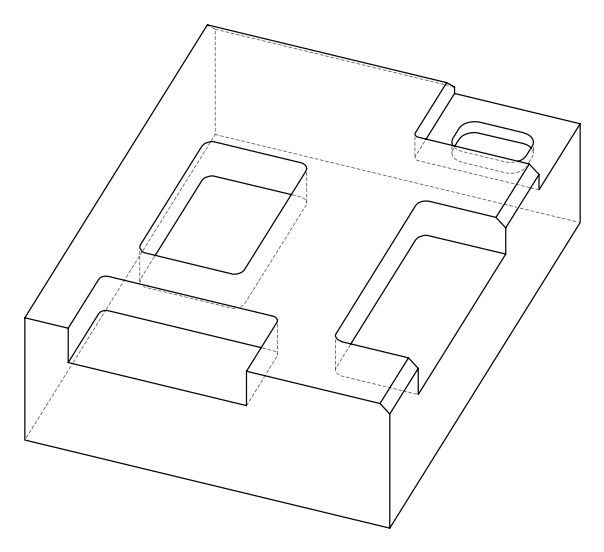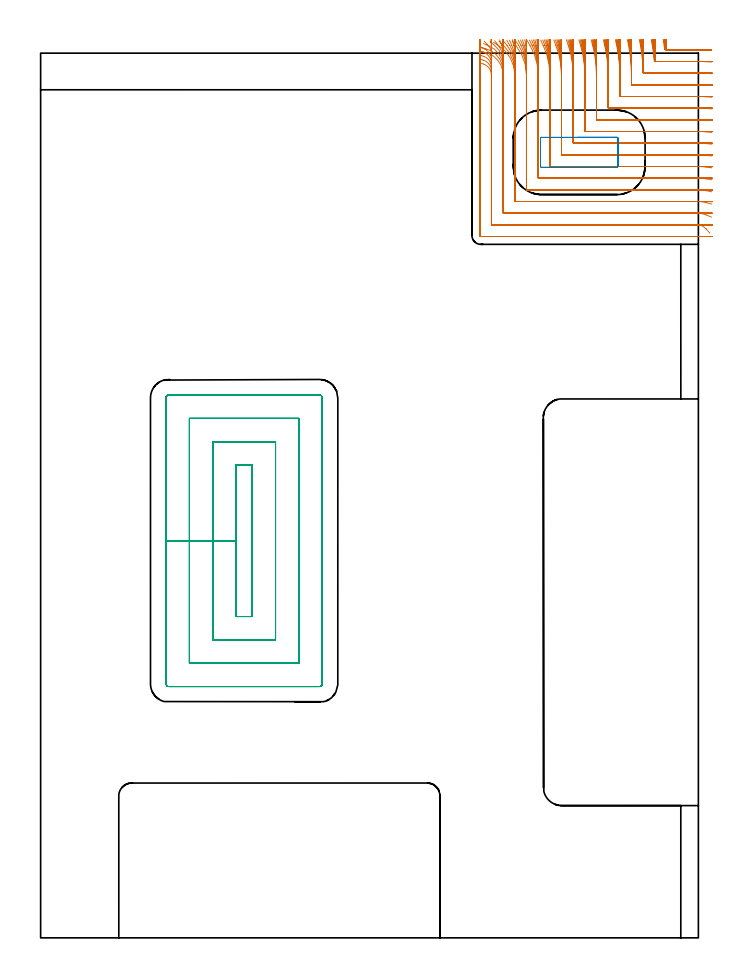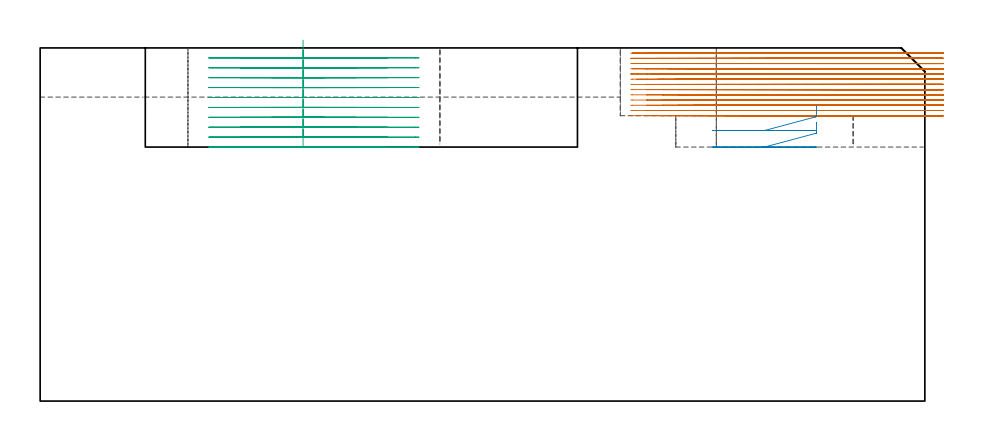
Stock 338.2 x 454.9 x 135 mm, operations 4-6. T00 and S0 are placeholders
(PLAN: 8 operations, 4 tool changes, 242.4 min)
(1 AREA_MILL | FG_CHAMFER_SURFACE | UGT0205_001 | 2.35 min | 2975 mm3)
(2 AREA_MILL_1 | FG_CHAMFER_SURFACE_1 | UGT0205_001 | 2.72 min | 3660 mm3)
(3 AREA_MILL_2 | FG_CHAMFER_SURFACE_2 | UGT0205_001 | 12.74 min | 40567 mm3)
(4 MILL_CORNER_NOTCH_RECTANGULAR | CORNER_NOTCH_RECTANGULAR | NXT0201_009 | Follow Part, ap 2, ae 75% | 60.61 min | 294671 mm3)
(5 MILL_RECTANGULAR_POCKET | POCKET_RECTANGULAR_STRAIGHT | UGT0201_006 | Follow Part, ap 7, ae 75% | 0.74 min | 33139 mm3)
(6 MILL_RECTANGULAR_POCKET_1 | POCKET_RECTANGULAR_STRAIGHT_1 | NXT0201_012 | Follow Part, ap 4, ae 75% | 27.1 min | 602732 mm3)
(7 MILL_SLOT | SLOT_PARTIAL_RECTANGULAR | NXT0201_012 | Follow Part, ap 4, ae 75% | 60.02 min | 629794 mm3)
(8 MILL_SLOT_1 | SLOT_PARTIAL_RECTANGULAR_1 | NXT0201_011 | Follow Part, ap 3, ae 75% | 76.08 min | 497582 mm3)
(TOOL UGT0205_001 | Chamfer Mill 20 x 3 x 45 deg. | D20 FL50 Z2)
(TOOL NXT0201_009 | ENDMILL 8mm [2P460-0800-NA 1630] | D8 FL26 Z6)
(TOOL UGT0201_006 | End Mill 28 mm | D28 FL25 Z2)
(TOOL NXT0201_012 | ENDMILL 16mm [2P460-1600-NA 1630] | D16 FL38 Z6)
(TOOL NXT0201_011 | ENDMILL 12mm [2P460-1200-NA 1630] | D12 FL38 Z6)
(OP 4 MILL_CORNER_NOTCH_RECTANGULAR)
G17 G21 G94 G90
T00 M6
G54
G17 G0 G90 X320.1 Y461.862 S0 M3
G43 Z145. H1
Z133.008
G94 G1 X320.577 Y458.9 F250.
G2 X320.873 Y456.938 R96. F500.
G3 X321.262 Y456.6 R0.4
G1 X337.665
G2 X341.862 Y456.508 R96.
G1 X344.86 Y456.377 F250.
G0 Z145.
X313.985 Y461.856
Z133.008
G1 X314.494 Y458.9
G2 X315.501 Y450.961 R90. F500.
G3 X315.893 Y450.6 R0.4
G1 X337.665
G2 X342.2 Y450.486 R90.
G1 X345.196 Y450.334 F250.
G0 Z145.
X307.854 Y461.85
Z133.008
G1 X308.4 Y458.9
G2 X309.789 Y444.988 R84. F500.
G3 X310.183 Y444.6 R0.4
G1 X337.665
G2 X342.2 Y444.477 R84.
G1 X345.196 Y444.316 F250.
G0 Z145.
X301.702 Y461.842
Z133.008
G1 X302.29 Y458.9
G2 X303.8 Y443.626 R78. F500.
G1 Y438.994
G3 X304.194 Y438.6 R0.4
G1 X337.665
G2 X342.2 Y438.468 R78.
G1 X345.195 Y438.294 F250.
G0 Z145.
X295.525 Y461.832
Z133.008
G1 X296.161 Y458.9
G2 X297.8 Y443.626 R72. F500.
G1 Y432.995
G3 X298.195 Y432.6 R0.4
G1 X337.665
G2 X342.2 Y432.457 R72.
G1 X345.194 Y432.268 F250.
G0 Z145.
X289.314 Y461.819
Z133.008
G1 X290.008 Y458.9
G2 X291.8 Y443.626 R66. F500.
G1 Y426.995
G3 X292.195 Y426.6 R0.4
G1 X337.665
G2 X342.2 Y426.444 R66.
G1 X345.193 Y426.238 F250.
G0 Z145.
X283.06 Y461.801
Z133.008
G1 X283.823 Y458.9
G2 X285.8 Y443.626 R60. F500.
G1 Y420.995
G3 X286.195 Y420.6 R0.4
G1 X337.665
G2 X342.2 Y420.428 R60.
G1 X345.191 Y420.202 F250.
G0 Z145.
X276.746 Y461.777
Z133.008
G1 X277.595 Y458.9
G2 X279.8 Y443.626 R54. F500.
G1 Y414.995
G3 X280.195 Y414.6 R0.4
G1 X337.665
G2 X342.2 Y414.409 R54.
G1 X345.189 Y414.157 F250.
G0 Z145.
X270.35 Y461.744
Z133.008
G1 X271.305 Y458.9
G2 X273.8 Y443.626 R48. F500.
G1 Y408.996
G3 X274.196 Y408.6 R0.4
G1 X337.665
G2 X342.2 Y408.385 R48.
G1 X345.187 Y408.102 F250.
G0 Z145.
X263.833 Y461.695
Z133.008
G1 X264.924 Y458.9
G2 X267.8 Y443.626 R42. F500.
G1 Y402.996
G3 X268.196 Y402.6 R0.4
G1 X337.665
G2 X342.2 Y402.354 R42.
G1 X345.182 Y402.03 F250.
G0 Z145.
X257.126 Y461.617
Z133.008
G1 X258.399 Y458.9
G2 X261.8 Y443.626 R36. F500.
G1 Y396.996
G3 X262.196 Y396.6 R0.4
G1 X337.665
G2 X342.2 Y396.313 R36.
G1 X345.176 Y395.935 F250.
G0 Z145.
X250.093 Y461.482
Z133.008
G1 X251.621 Y458.9
G2 X255.8 Y443.626 R30. F500.
G1 Y390.996
G3 X256.196 Y390.6 R0.4
G1 X337.665
G2 X342.2 Y390.255 R30.
G1 X345.166 Y389.802 F250.
G0 Z145.
X242.403 Y461.214
Z133.008
G1 X244.312 Y458.9
G2 X249.8 Y443.626 R24. F500.
G1 Y384.996
G3 X250.196 Y384.6 R0.4
G1 X337.665
G2 X342.2 Y384.168 R24.
G1 X345.146 Y383.601 F250.
G0 Z145.
X232.778 Y460.487
Z133.008
G1 X235.324 Y458.9
G2 X243.8 Y443.626 R18. F500.
G1 Y378.997
G3 X244.197 Y378.6 R0.4
G1 X337.665
G2 X342.2 Y378.019 R18.
G1 X345.103 Y377.263 F250.
G0 Z145.
X226.36 Y455.707
Z133.008
G1 X227.838 Y455.452
G2 X237.8 Y443.626 R12. F500.
G1 Y372.997
G3 X238.197 Y372.6 R0.4
G1 X337.665
G2 X342.2 Y371.71 R12.
G1 X344.977 Y370.576 F250.
G0 Z145.
X226.386 Y449.783
Z133.008
G1 X227.8 Y449.283
G2 X231.8 Y443.626 R6. F500.
G1 Y366.997
G3 X232.197 Y366.6 R0.4
G1 X337.665
G2 X342.176 Y364.556 R6.
G1 X344.154 Y362.301 F250.
G0 Z145.
X225.8 Y446.626
Z133.008
G1 Y443.626
Y361.1 F500.
G3 X226.3 Y360.6 R0.5
G1 X337.665
X340.665 F250.
G0 Z145.
X320.461 Y461.871
Z131.015
G1 X320.876 Y458.9
G2 X321.129 Y456.947 R96. F500.
G3 X321.519 Y456.6 R0.4
G1 X341.419
X341.821 Y456.599
X344.821 Y456.587 F250.
G0 Z145.
X314.371 Y461.867
Z131.015
G1 X314.814 Y458.9
G2 X315.64 Y450.97 R90. F500.
G3 X316.033 Y450.6 R0.4
G1 X341.419
G2 X342.2 Y450.597 R90.
G1 X345.2 Y450.571 F250.
G0 Z145.
X308.268 Y461.862
Z131.015
G1 X308.742 Y458.9
G2 X309.8 Y445.613 R84. F500.
G1 Y444.994
G3 X310.194 Y444.6 R0.4
G1 X341.419
G2 X342.2 Y444.596 R84.
G1 X345.2 Y444.568 F250.
G0 Z145.
X302.149 Y461.856
Z131.015
G1 X302.66 Y458.9
G2 X303.8 Y445.613 R78. F500.
G1 Y438.994
G3 X304.194 Y438.6 R0.4
G1 X341.419
G2 X342.2 Y438.596 R78.
G1 X345.2 Y438.566 F250.
G0 Z145.
X296.01 Y461.848
Z131.015
G1 X296.563 Y458.9
G2 X297.8 Y445.613 R72. F500.
G1 Y432.995
G3 X298.195 Y432.6 R0.4
G1 X341.419
G2 X342.2 Y432.596 R72.
G1 X345.2 Y432.563 F250.
G0 Z145.
X289.845 Y461.839
Z131.015
G1 X290.449 Y458.9
G2 X291.8 Y445.613 R66. F500.
G1 Y426.995
G3 X292.195 Y426.6 R0.4
G1 X341.419
G2 X342.2 Y426.595 R66.
G1 X345.2 Y426.56 F250.
G0 Z145.
X283.646 Y461.826
Z131.015
G1 X284.31 Y458.9
G2 X285.8 Y445.613 R60. F500.
G1 Y420.995
G3 X286.195 Y420.6 R0.4
G1 X341.419
G2 X342.2 Y420.595 R60.
G1 X345.2 Y420.556 F250.
G0 Z145.
X277.402 Y461.808
Z131.015
G1 X278.14 Y458.9
G2 X279.8 Y445.613 R54. F500.
G1 Y414.995
G3 X280.195 Y414.6 R0.4
G1 X341.419
G2 X342.2 Y414.594 R54.
G1 X345.2 Y414.551 F250.
G0 Z145.
X271.094 Y461.783
Z131.015
G1 X271.924 Y458.9
G2 X273.8 Y445.613 R48. F500.
G1 Y408.996
G3 X274.196 Y408.6 R0.4
G1 X341.419
G2 X342.2 Y408.594 R48.
G1 X345.2 Y408.545 F250.
G0 Z145.
X264.694 Y461.746
Z131.015
G1 X265.643 Y458.9
G2 X267.8 Y445.613 R42. F500.
G1 Y402.996
G3 X268.196 Y402.6 R0.4
G1 X341.419
G2 X342.2 Y402.593 R42.
G1 X345.199 Y402.537 F250.
G0 Z145.
X258.151 Y461.688
Z131.015
G1 X259.258 Y458.9
G2 X261.8 Y445.613 R36. F500.
G1 Y396.996
G3 X262.196 Y396.6 R0.4
G1 X341.419
G2 X342.2 Y396.592 R36.
G1 X345.199 Y396.526 F250.
G0 Z145.
X251.368 Y461.59
Z131.015
G1 X252.697 Y458.9
G2 X255.8 Y445.613 R30. F500.
G1 Y390.996
G3 X256.196 Y390.6 R0.4
G1 X341.419
G2 X342.2 Y390.59 R30.
G1 X345.199 Y390.512 F250.
G0 Z145.
X244.126 Y461.398
Z131.015
G1 X245.786 Y458.9
G2 X249.8 Y445.613 R24. F500.
G1 Y384.996
G3 X250.196 Y384.6 R0.4
G1 X341.419
G2 X342.2 Y384.587 R24.
G1 X345.198 Y384.49 F250.
G0 Z145.
X235.729 Y460.924
Z131.015
G1 X237.943 Y458.9
G2 X243.8 Y445.613 R18. F500.
G1 Y378.996
G3 X244.197 Y378.6 R0.4
G1 X341.419
G2 X342.2 Y378.583 R18.
G1 X345.197 Y378.453 F250.
G0 Z145.
X225.671 Y457.982
Z131.015
G1 X228.589 Y457.285
G2 X237.8 Y445.613 R12. F500.
G1 Y372.997
G3 X238.197 Y372.6 R0.4
G1 X341.419
G2 X342.2 Y372.575 R12.
G1 X345.194 Y372.379 F250.
G0 Z145.
X226.386 Y451.77
Z131.015
G1 X227.8 Y451.27
G2 X231.8 Y445.613 R6. F500.
G1 Y366.997
G3 X232.197 Y366.6 R0.4
G1 X341.419
G2 X342.2 Y366.549 R6.
G1 X345.175 Y366.159 F250.
G0 Z145.
X225.8 Y448.613
Z131.015
G1 Y445.613
Y361.1 F500.
G3 X226.3 Y360.6 R0.5
G1 X341.419
X344.419 F250.
G0 Z145.
X320.78 Y461.879
Z129.023
G1 X321.133 Y458.9
G2 X321.344 Y456.955 R96. F500.
G3 X321.735 Y456.6 R0.4
G1 X341.821
X344.821 F250.
G0 Z145.
X314.712 Y461.876
Z129.023
G1 X315.088 Y458.9
G2 X315.737 Y450.979 R90. F500.
G3 X316.13 Y450.6 R0.4
G1 X321.735
X342.2
X345.2 F250.
G0 Z145.
X308.634 Y461.873
Z129.023
G1 X309.037 Y458.9
G2 X309.8 Y447.606 R84. F500.
G1 Y444.994
G3 X310.194 Y444.6 R0.4
G1 X316.13
X342.2
X345.2 F250.
G0 Z145.
X302.544 Y461.868
Z129.023
G1 X302.978 Y458.9
G2 X303.8 Y447.606 R78. F500.
G1 Y438.994
G3 X304.194 Y438.6 R0.4
G1 X310.194
X342.2
X345.2 F250.
G0 Z145.
X296.438 Y461.863
Z129.023
G1 X296.909 Y458.9
G2 X297.8 Y447.606 R72. F500.
G1 Y432.995
G3 X298.195 Y432.6 R0.4
G1 X304.194
X342.2
X345.2 F250.
G0 Z145.
X290.313 Y461.856
Z129.023
G1 X290.826 Y458.9
G2 X291.8 Y447.606 R66. F500.
G1 Y426.995
G3 X292.195 Y426.6 R0.4
G1 X298.195
X342.2
X345.2 F250.
G0 Z145.
X284.163 Y461.846
Z129.023
G1 X284.727 Y458.9
G2 X285.8 Y447.606 R60. F500.
G1 Y420.995
G3 X286.195 Y420.6 R0.4
G1 X292.195
X342.2
X345.2 Y420.599 F250.
G0 Z145.
X277.978 Y461.834
Z129.023
G1 X278.606 Y458.9
G2 X279.8 Y447.606 R54. F500.
G1 Y414.995
G3 X280.195 Y414.6 R0.4
G1 X286.195
X342.2
X345.2 Y414.599 F250.
G0 Z145.
X271.746 Y461.816
Z129.023
G1 X272.452 Y458.9
G2 X273.8 Y447.606 R48. F500.
G1 Y408.996
G3 X274.196 Y408.6 R0.4
G1 X280.195
X342.2
X345.2 Y408.599 F250.
G0 Z145.
X265.446 Y461.789
Z129.023
G1 X266.253 Y458.9
G2 X267.8 Y447.606 R42. F500.
G1 Y402.996
G3 X268.196 Y402.6 R0.4
G1 X274.196
X342.2
X345.2 Y402.599 F250.
G0 Z145.
X259.041 Y461.749
Z129.023
G1 X259.982 Y458.9
G2 X261.8 Y447.606 R36. F500.
G1 Y396.996
G3 X262.196 Y396.6 R0.4
G1 X268.196
X342.2
X345.2 Y396.599 F250.
G0 Z145.
X252.463 Y461.679
Z129.023
G1 X253.593 Y458.9
G2 X255.8 Y447.606 R30. F500.
G1 Y390.996
G3 X256.196 Y390.6 R0.4
G1 X262.196
X342.2
X345.2 Y390.599 F250.
G0 Z145.
X245.565 Y461.547
Z129.023
G1 X246.976 Y458.9
G2 X249.8 Y447.606 R24. F500.
G1 Y384.996
G3 X250.196 Y384.6 R0.4
G1 X256.196
X342.2
X345.2 Y384.599 F250.
G0 Z145.
X237.933 Y461.236
Z129.023
G1 X239.816 Y458.9
G2 X243.8 Y447.606 R18. F500.
G1 Y378.997
G3 X244.197 Y378.6 R0.4
G1 X250.196
X342.2
X345.2 Y378.598 F250.
G0 Z145.
X227.689 Y459.83
Z129.023
G1 X230.454 Y458.666
G2 X237.8 Y447.606 R12. F500.
G1 Y372.997
G3 X238.197 Y372.6 R0.4
G1 X244.197
X342.2
X345.2 Y372.597 F250.
G0 Z145.
X226.386 Y453.762
Z129.023
G1 X227.8 Y453.262
G2 X231.8 Y447.606 R6. F500.
G1 Y366.997
G3 X232.197 Y366.6 R0.4
G1 X238.197
X342.2
X345.2 Y366.595 F250.
G0 Z145.
X225.8 Y450.606
Z129.023
G1 Y447.606
Y361.1 F500.
G3 X226.3 Y360.6 R0.5
G1 X342.19
X345.19 F250.
G0 Z145.
X321.058 Y461.886
Z127.031
G1 X321.348 Y458.9
G2 X321.517 Y456.963 R96. F500.
G3 X321.909 Y456.6 R0.4
G1 X341.821
X344.821 F250.
G0 Z145.
X315.008 Y461.884
Z127.031
G1 X315.318 Y458.9
G2 X315.789 Y450.988 R90. F500.
G3 X316.183 Y450.6 R0.4
G1 X342.2
X345.2 F250.
G0 Z145.
X308.951 Y461.882
Z127.031
G1 X309.283 Y458.9
G2 X309.8 Y449.597 R84. F500.
G1 Y444.994
G3 X310.194 Y444.6 R0.4
G1 X342.2
X345.2 F250.
G0 Z145.
X302.885 Y461.879
Z127.031
G1 X303.243 Y458.9
G2 X303.8 Y449.597 R78. F500.
G1 Y438.994
G3 X304.194 Y438.6 R0.4
G1 X342.2
X345.2 F250.
G0 Z145.
X296.809 Y461.875
Z127.031
G1 X297.197 Y458.9
G2 X297.8 Y449.597 R72. F500.
G1 Y432.995
G3 X298.195 Y432.6 R0.4
G1 X342.2
X345.2 F250.
G0 Z145.
X290.718 Y461.87
Z127.031
G1 X291.141 Y458.9
G2 X291.8 Y449.597 R66. F500.
G1 Y426.995
G3 X292.195 Y426.6 R0.4
G1 X342.2
X345.2 F250.
G0 Z145.
X284.609 Y461.864
Z127.031
G1 X285.074 Y458.9
G2 X285.8 Y449.597 R60. F500.
G1 Y420.995
G3 X286.195 Y420.6 R0.4
G1 X342.2
X345.2 F250.
G0 Z145.
X278.476 Y461.855
Z127.031
G1 X278.993 Y458.9
G2 X279.8 Y449.597 R54. F500.
G1 Y414.995
G3 X280.195 Y414.6 R0.4
G1 X342.2
X345.2 F250.
G0 Z145.
X272.309 Y461.843
Z127.031
G1 X272.89 Y458.9
G2 X273.8 Y449.597 R48. F500.
G1 Y408.996
G3 X274.196 Y408.6 R0.4
G1 X342.2
X345.2 F250.
G0 Z145.
X266.092 Y461.825
Z127.031
G1 X266.757 Y458.9
G2 X267.8 Y449.597 R42. F500.
G1 Y402.996
G3 X268.196 Y402.6 R0.4
G1 X342.2
X345.2 F250.
G0 Z145.
X259.802 Y461.798
Z127.031
G1 X260.577 Y458.9
G2 X261.8 Y449.597 R36. F500.
G1 Y396.996
G3 X262.196 Y396.6 R0.4
G1 X342.2
X345.2 F250.
G0 Z145.
X253.391 Y461.752
Z127.031
G1 X254.321 Y458.9
G2 X255.8 Y449.597 R30. F500.
G1 Y390.996
G3 X256.196 Y390.6 R0.4
G1 X342.2
X345.2 F250.
G0 Z145.
X246.761 Y461.665
Z127.031
G1 X247.924 Y458.9
G2 X249.8 Y449.597 R24. F500.
G1 Y384.996
G3 X250.196 Y384.6 R0.4
G1 X342.2
X345.2 F250.
G0 Z145.
X239.659 Y461.468
Z127.031
G1 X241.21 Y458.9
G2 X243.8 Y449.597 R18. F500.
G1 Y378.997
G3 X244.197 Y378.6 R0.4
G1 X342.2
X345.2 F250.
G0 Z145.
X231.055 Y460.795
Z127.031
G1 X233.38 Y458.9
G2 X237.8 Y449.597 R12. F500.
G1 Y372.997
G3 X238.197 Y372.6 R0.4
G1 X342.2
X345.2 F250.
G0 Z145.
X226.405 Y455.752
Z127.031
G1 X227.818 Y455.248
G2 X231.8 Y449.597 R6. F500.
G1 Y366.997
G3 X232.197 Y366.6 R0.4
G1 X342.2
X345.2 F250.
G0 Z145.
X225.8 Y452.597
Z127.031
G1 Y449.597
Y361.1 F500.
G3 X226.3 Y360.6 R0.5
G1 X342.2
X345.2 F250.
G0 Z145.
X321.293 Y461.891
Z125.038
G1 X321.522 Y458.9
G2 X321.649 Y456.971 R96. F500.
G3 X322.042 Y456.6 R0.4
G1 X341.821
X344.821 F250.
G0 Z145.
X315.259 Y461.89
Z125.038
G1 X315.503 Y458.9
G2 X315.8 Y451.594 R90. F500.
G1 Y450.994
G3 X316.194 Y450.6 R0.4
G1 X342.2
X345.2 F250.
G0 Z145.
X309.221 Y461.889
Z125.038
G1 X309.482 Y458.9
G2 X309.8 Y451.594 R84. F500.
G1 Y444.994
G3 X310.194 Y444.6 R0.4
G1 X342.2
X345.2 F250.
G0 Z145.
X303.176 Y461.887
Z125.038
G1 X303.457 Y458.9
G2 X303.8 Y451.594 R78. F500.
G1 Y438.994
G3 X304.194 Y438.6 R0.4
G1 X342.2
X345.2 F250.
G0 Z145.
X297.124 Y461.885
Z125.038
G1 X297.428 Y458.9
G2 X297.8 Y451.594 R72. F500.
G1 Y432.995
G3 X298.195 Y432.6 R0.4
G1 X342.2
X345.2 F250.
G0 Z145.
X291.062 Y461.882
Z125.038
G1 X291.394 Y458.9
G2 X291.8 Y451.594 R66. F500.
G1 Y426.995
G3 X292.195 Y426.6 R0.4
G1 X342.2
X345.2 F250.
G0 Z145.
X284.988 Y461.878
Z125.038
G1 X285.354 Y458.9
G2 X285.8 Y451.594 R60. F500.
G1 Y420.995
G3 X286.195 Y420.6 R0.4
G1 X342.2
X345.2 F250.
G0 Z145.
X278.898 Y461.872
Z125.038
G1 X279.304 Y458.9
G2 X279.8 Y451.594 R54. F500.
G1 Y414.995
G3 X280.195 Y414.6 R0.4
G1 X342.2
X345.2 F250.
G0 Z145.
X272.784 Y461.865
Z125.038
G1 X273.241 Y458.9
G2 X273.8 Y451.594 R48. F500.
G1 Y408.996
G3 X274.196 Y408.6 R0.4
G1 X342.2
X345.2 F250.
G0 Z145.
X266.638 Y461.854
Z125.038
G1 X267.16 Y458.9
G2 X267.8 Y451.594 R42. F500.
G1 Y402.996
G3 X268.196 Y402.6 R0.4
G1 X342.2
X345.2 F250.
G0 Z145.
X260.442 Y461.838
Z125.038
G1 X261.051 Y458.9
G2 X261.8 Y451.594 R36. F500.
G1 Y396.996
G3 X262.196 Y396.6 R0.4
G1 X342.2
X345.2 F250.
G0 Z145.
X254.166 Y461.81
Z125.038
G1 X254.897 Y458.9
G2 X255.8 Y451.594 R30. F500.
G1 Y390.996
G3 X256.196 Y390.6 R0.4
G1 X342.2
X345.2 F250.
G0 Z145.
X247.748 Y461.758
Z125.038
G1 X248.661 Y458.9
G2 X249.8 Y451.594 R24. F500.
G1 Y384.996
G3 X250.196 Y384.6 R0.4
G1 X342.2
X345.2 F250.
G0 Z145.
X241.033 Y461.642
Z125.038
G1 X242.251 Y458.9
G2 X243.8 Y451.594 R18. F500.
G1 Y378.997
G3 X244.197 Y378.6 R0.4
G1 X342.2
X345.2 F250.
G0 Z145.
X233.493 Y461.28
Z125.038
G1 X235.32 Y458.9
G2 X237.8 Y451.594 R12. F500.
G1 Y372.997
G3 X238.197 Y372.6 R0.4
G1 X342.2
X345.2 F250.
G0 Z145.
X225.651 Y458.301
Z125.038
G1 X228.363 Y457.019
G2 X231.8 Y451.594 R6. F500.
G1 Y366.997
G3 X232.197 Y366.6 R0.4
G1 X342.2
X345.2 F250.
G0 Z145.
X225.8 Y454.594
Z125.038
G1 Y451.594
Y361.1 F500.
G3 X226.3 Y360.6 R0.5
G1 X342.2
X345.2 F250.
G0 Z145.
X321.58 Y461.897
Z123.046
G1 X321.71 Y458.9
G2 X321.774 Y456.984 R96. F500.
G3 X322.167 Y456.6 R0.4
G1 X341.821
X344.821 F250.
G0 Z145.
X315.565 Y461.897
Z123.046
G1 X315.704 Y458.9
G2 X315.8 Y454.738 R90. F500.
G1 Y450.994
G3 X316.194 Y450.6 R0.4
G1 X342.2
X345.2 F250.
G0 Z145.
X309.548 Y461.896
Z123.046
G1 X309.697 Y458.9
G2 X309.8 Y454.738 R84. F500.
G1 Y444.994
G3 X310.194 Y444.6 R0.4
G1 X342.2
X345.2 F250.
G0 Z145.
X303.529 Y461.896
Z123.046
G1 X303.689 Y458.9
G2 X303.8 Y454.738 R78. F500.
G1 Y438.994
G3 X304.194 Y438.6 R0.4
G1 X342.2
X345.2 F250.
G0 Z145.
X297.506 Y461.895
Z123.046
G1 X297.68 Y458.9
G2 X297.8 Y454.738 R72. F500.
G1 Y432.995
G3 X298.195 Y432.6 R0.4
G1 X342.2
X345.2 F250.
G0 Z145.
X291.479 Y461.894
Z123.046
G1 X291.669 Y458.9
G2 X291.8 Y454.738 R66. F500.
G1 Y426.995
G3 X292.195 Y426.6 R0.4
G1 X342.2
X345.2 F250.
G0 Z145.
X285.447 Y461.893
Z123.046
G1 X285.655 Y458.9
G2 X285.8 Y454.738 R60. F500.
G1 Y420.995
G3 X286.195 Y420.6 R0.4
G1 X342.2
X345.2 F250.
G0 Z145.
X279.408 Y461.891
Z123.046
G1 X279.639 Y458.9
G2 X279.8 Y454.738 R54. F500.
G1 Y414.995
G3 X280.195 Y414.6 R0.4
G1 X342.2
X345.2 F250.
G0 Z145.
X273.359 Y461.889
Z123.046
G1 X273.619 Y458.9
G2 X273.8 Y454.738 R48. F500.
G1 Y408.996
G3 X274.196 Y408.6 R0.4
G1 X342.2
X345.2 F250.
G0 Z145.
X267.296 Y461.885
Z123.046
G1 X267.593 Y458.9
G2 X267.8 Y454.738 R42. F500.
G1 Y402.996
G3 X268.196 Y402.6 R0.4
G1 X342.2
X345.2 F250.
G0 Z145.
X261.212 Y461.88
Z123.046
G1 X261.559 Y458.9
G2 X261.8 Y454.738 R36. F500.
G1 Y396.996
G3 X262.196 Y396.6 R0.4
G1 X342.2
X345.2 F250.
G0 Z145.
X255.094 Y461.871
Z123.046
G1 X255.51 Y458.9
G2 X255.8 Y454.738 R30. F500.
G1 Y390.996
G3 X256.196 Y390.6 R0.4
G1 X342.2
X345.2 F250.
G0 Z145.
X248.916 Y461.855
Z123.046
G1 X249.436 Y458.9
G2 X249.8 Y454.738 R24. F500.
G1 Y384.996
G3 X250.196 Y384.6 R0.4
G1 X342.2
X345.2 F250.
G0 Z145.
X242.618 Y461.819
Z123.046
G1 X243.312 Y458.9
G2 X243.8 Y454.738 R18. F500.
G1 Y378.997
G3 X244.197 Y378.6 R0.4
G1 X342.2
X345.2 F250.
G0 Z145.
X236.014 Y461.714
Z123.046
G1 X237.055 Y458.9
G2 X237.8 Y454.738 R12. F500.
G1 Y372.997
G3 X238.197 Y372.6 R0.4
G1 X342.2
X345.2 F250.
G0 Z145.
X228.04 Y461.061
Z123.046
G1 X230.121 Y458.9
G2 X231.8 Y454.738 R6. F500.
G1 Y366.997
G3 X232.197 Y366.6 R0.4
G1 X342.2
X345.2 F250.
G0 Z145.
X225.8 Y457.738
Z123.046
G1 Y454.738
Y361.1 F500.
G3 X226.3 Y360.6 R0.5
G1 X342.2
X345.2 F250.
G0 Z145.
X321.778 Y461.9
Z121.054
G1 X321.798 Y458.9
G2 X321.8 Y458.26 R96. F500.
G1 Y456.994
G3 X322.194 Y456.6 R0.4
G1 X341.821
X344.821 F250.
G0 Z145.
X315.776 Y461.9
Z121.054
G1 X315.798 Y458.9
G2 X315.8 Y458.26 R90. F500.
G1 Y450.994
G3 X316.194 Y450.6 R0.4
G1 X342.2
X345.2 F250.
G0 Z145.
X309.775 Y461.9
Z121.054
G1 X309.798 Y458.9
G2 X309.8 Y458.26 R84. F500.
G1 Y444.994
G3 X310.194 Y444.6 R0.4
G1 X342.2
X345.2 F250.
G0 Z145.
X303.773 Y461.9
Z121.054
G1 X303.797 Y458.9
G2 X303.8 Y458.26 R78. F500.
G1 Y438.994
G3 X304.194 Y438.6 R0.4
G1 X342.2
X345.2 F250.
G0 Z145.
X297.77 Y461.9
Z121.054
G1 X297.797 Y458.9
G2 X297.8 Y458.26 R72. F500.
G1 Y432.995
G3 X298.195 Y432.6 R0.4
G1 X342.2
X345.2 F250.
G0 Z145.
X291.768 Y461.9
Z121.054
G1 X291.797 Y458.9
G2 X291.8 Y458.26 R66. F500.
G1 Y426.995
G3 X292.195 Y426.6 R0.4
G1 X342.2
X345.2 F250.
G0 Z145.
X285.765 Y461.9
Z121.054
G1 X285.797 Y458.9
G2 X285.8 Y458.26 R60. F500.
G1 Y420.995
G3 X286.195 Y420.6 R0.4
G1 X342.2
X345.2 F250.
G0 Z145.
X279.761 Y461.9
Z121.054
G1 X279.796 Y458.9
G2 X279.8 Y458.26 R54. F500.
G1 Y414.995
G3 X280.195 Y414.6 R0.4
G1 X342.2
X345.2 F250.
G0 Z145.
X273.756 Y461.9
Z121.054
G1 X273.796 Y458.9
G2 X273.8 Y458.26 R48. F500.
G1 Y408.996
G3 X274.196 Y408.6 R0.4
G1 X342.2
X345.2 F250.
G0 Z145.
X267.749 Y461.9
Z121.054
G1 X267.795 Y458.9
G2 X267.8 Y458.26 R42. F500.
G1 Y402.996
G3 X268.196 Y402.6 R0.4
G1 X342.2
X345.2 F250.
G0 Z145.
X261.741 Y461.9
Z121.054
G1 X261.794 Y458.9
G2 X261.8 Y458.26 R36. F500.
G1 Y396.996
G3 X262.196 Y396.6 R0.4
G1 X342.2
X345.2 F250.
G0 Z145.
X255.729 Y461.899
Z121.054
G1 X255.793 Y458.9
G2 X255.8 Y458.26 R30. F500.
G1 Y390.996
G3 X256.196 Y390.6 R0.4
G1 X342.2
X345.2 F250.
G0 Z145.
X249.711 Y461.899
Z121.054
G1 X249.791 Y458.9
G2 X249.8 Y458.26 R24. F500.
G1 Y384.996
G3 X250.196 Y384.6 R0.4
G1 X342.2
X345.2 F250.
G0 Z145.
X243.682 Y461.898
Z121.054
G1 X243.789 Y458.9
G2 X243.8 Y458.26 R18. F500.
G1 Y378.997
G3 X244.197 Y378.6 R0.4
G1 X342.2
X345.2 F250.
G0 Z145.
X237.623 Y461.896
Z121.054
G1 X237.783 Y458.9
G2 X237.8 Y458.26 R12. F500.
G1 Y372.997
G3 X238.197 Y372.6 R0.4
G1 X342.2
X345.2 F250.
G0 Z145.
X231.446 Y461.883
Z121.054
G1 X231.766 Y458.9
G2 X231.8 Y458.26 R6. F500.
G1 Y366.997
G3 X232.197 Y366.6 R0.4
G1 X342.2
X345.2 F250.
G0 Z145.
X225.8 Y461.26
Z121.054
G1 Y458.26
Y361.1 F500.
G3 X226.3 Y360.6 R0.5
G1 X342.2
X345.2 F250.
G0 Z145.
X321.8 Y461.9
Z119.062
G1 Y458.9
Y456.994 F500.
G3 X322.194 Y456.6 R0.4
G1 X341.821
X344.821 F250.
G0 Z145.
X315.8 Y461.9
Z119.062
G1 Y458.9
Y450.994 F500.
G3 X316.194 Y450.6 R0.4
G1 X342.2
X345.2 F250.
G0 Z145.
X309.8 Y461.9
Z119.062
G1 Y458.9
Y444.994 F500.
G3 X310.194 Y444.6 R0.4
G1 X342.2
X345.2 F250.
G0 Z145.
X303.8 Y461.9
Z119.062
G1 Y458.9
Y438.994 F500.
G3 X304.194 Y438.6 R0.4
G1 X342.2
X345.2 F250.
G0 Z145.
X297.8 Y461.9
Z119.062
G1 Y458.9
Y432.995 F500.
G3 X298.195 Y432.6 R0.4
G1 X342.2
X345.2 F250.
G0 Z145.
X291.8 Y461.9
Z119.062
G1 Y458.9
Y426.995 F500.
G3 X292.195 Y426.6 R0.4
G1 X342.2
X345.2 F250.
G0 Z145.
X285.8 Y461.9
Z119.062
G1 Y458.9
Y420.995 F500.
G3 X286.195 Y420.6 R0.4
G1 X342.2
X345.2 F250.
G0 Z145.
X279.8 Y461.9
Z119.062
G1 Y458.9
Y414.995 F500.
G3 X280.195 Y414.6 R0.4
G1 X342.2
X345.2 F250.
G0 Z145.
X273.8 Y461.9
Z119.062
G1 Y458.9
Y408.996 F500.
G3 X274.196 Y408.6 R0.4
G1 X342.2
X345.2 F250.
G0 Z145.
X267.8 Y461.9
Z119.062
G1 Y458.9
Y402.996 F500.
G3 X268.196 Y402.6 R0.4
G1 X342.2
X345.2 F250.
G0 Z145.
X261.8 Y461.9
Z119.062
G1 Y458.9
Y396.996 F500.
G3 X262.196 Y396.6 R0.4
G1 X342.2
X345.2 F250.
G0 Z145.
X255.8 Y461.9
Z119.062
G1 Y458.9
Y390.996 F500.
G3 X256.196 Y390.6 R0.4
G1 X342.2
X345.2 F250.
G0 Z145.
X249.8 Y461.9
Z119.062
G1 Y458.9
Y384.996 F500.
G3 X250.196 Y384.6 R0.4
G1 X342.2
X345.2 F250.
G0 Z145.
X243.8 Y461.9
Z119.062
G1 Y458.9
Y378.997 F500.
G3 X244.197 Y378.6 R0.4
G1 X342.2
X345.2 F250.
G0 Z145.
X237.8 Y461.9
Z119.062
G1 Y458.9
Y372.997 F500.
G3 X238.197 Y372.6 R0.4
G1 X342.2
X345.2 F250.
G0 Z145.
X231.799 Y461.9
Z119.062
G1 X231.8 Y458.9
Y366.997 F500.
G3 X232.197 Y366.6 R0.4
G1 X342.2
X345.2 F250.
G0 Z145.
X225.8 Y461.899
Z119.062
G1 Y458.899
Y361.1 F500.
G3 X226.3 Y360.6 R0.5
G1 X342.2
X345.2 F250.
G0 Z145.
X321.8 Y461.9
Z117.069
G1 Y458.9
Y456.994 F500.
G3 X322.194 Y456.6 R0.4
G1 X341.821
X344.821 F250.
G0 Z145.
X315.8 Y461.9
Z117.069
G1 Y458.9
Y450.994 F500.
G3 X316.194 Y450.6 R0.4
G1 X342.2
X345.2 F250.
G0 Z145.
X309.8 Y461.9
Z117.069
G1 Y458.9
Y444.994 F500.
G3 X310.194 Y444.6 R0.4
G1 X342.2
X345.2 F250.
G0 Z145.
X303.8 Y461.9
Z117.069
G1 Y458.9
Y438.994 F500.
G3 X304.194 Y438.6 R0.4
G1 X342.2
X345.2 F250.
G0 Z145.
X297.8 Y461.9
Z117.069
G1 Y458.9
Y432.995 F500.
G3 X298.195 Y432.6 R0.4
G1 X342.2
X345.2 F250.
G0 Z145.
X291.8 Y461.9
Z117.069
G1 Y458.9
Y426.995 F500.
G3 X292.195 Y426.6 R0.4
G1 X342.2
X345.2 F250.
G0 Z145.
X285.8 Y461.9
Z117.069
G1 Y458.9
Y420.995 F500.
G3 X286.195 Y420.6 R0.4
G1 X342.2
X345.2 F250.
G0 Z145.
X279.8 Y461.9
Z117.069
G1 Y458.9
Y414.995 F500.
G3 X280.195 Y414.6 R0.4
G1 X342.2
X345.2 F250.
G0 Z145.
X273.8 Y461.9
Z117.069
G1 Y458.9
Y408.996 F500.
G3 X274.196 Y408.6 R0.4
G1 X342.2
X345.2 F250.
G0 Z145.
X267.8 Y461.9
Z117.069
G1 Y458.9
Y402.996 F500.
G3 X268.196 Y402.6 R0.4
G1 X342.2
X345.2 F250.
G0 Z145.
X261.8 Y461.9
Z117.069
G1 Y458.9
Y396.996 F500.
G3 X262.196 Y396.6 R0.4
G1 X342.2
X345.2 F250.
G0 Z145.
X255.8 Y461.9
Z117.069
G1 Y458.9
Y390.996 F500.
G3 X256.196 Y390.6 R0.4
G1 X342.2
X345.2 F250.
G0 Z145.
X249.8 Y461.9
Z117.069
G1 Y458.9
Y384.996 F500.
G3 X250.196 Y384.6 R0.4
G1 X342.2
X345.2 F250.
G0 Z145.
X243.8 Y461.9
Z117.069
G1 Y458.9
Y378.997 F500.
G3 X244.197 Y378.6 R0.4
G1 X342.2
X345.2 F250.
G0 Z145.
X237.8 Y461.9
Z117.069
G1 Y458.9
Y372.997 F500.
G3 X238.197 Y372.6 R0.4
G1 X342.2
X345.2 F250.
G0 Z145.
X231.8 Y461.9
Z117.069
G1 Y458.9
Y366.997 F500.
G3 X232.197 Y366.6 R0.4
G1 X342.2
X345.2 F250.
G0 Z145.
X225.8 Y461.9
Z117.069
G1 Y458.9
Y361.1 F500.
G3 X226.3 Y360.6 R0.5
G1 X342.2
X345.2 F250.
G0 Z145.
X321.8 Y461.9
Z115.077
G1 Y458.9
Y456.994 F500.
G3 X322.194 Y456.6 R0.4
G1 X341.821
X344.821 F250.
G0 Z145.
X315.8 Y461.9
Z115.077
G1 Y458.9
Y450.994 F500.
G3 X316.194 Y450.6 R0.4
G1 X342.2
X345.2 F250.
G0 Z145.
X309.8 Y461.9
Z115.077
G1 Y458.9
Y444.994 F500.
G3 X310.194 Y444.6 R0.4
G1 X342.2
X345.2 F250.
G0 Z145.
X303.8 Y461.9
Z115.077
G1 Y458.9
Y438.994 F500.
G3 X304.194 Y438.6 R0.4
G1 X342.2
X345.2 F250.
G0 Z145.
X297.8 Y461.9
Z115.077
G1 Y458.9
Y432.995 F500.
G3 X298.195 Y432.6 R0.4
G1 X342.2
X345.2 F250.
G0 Z145.
X291.8 Y461.9
Z115.077
G1 Y458.9
Y426.995 F500.
G3 X292.195 Y426.6 R0.4
G1 X342.2
X345.2 F250.
G0 Z145.
X285.8 Y461.9
Z115.077
G1 Y458.9
Y420.995 F500.
G3 X286.195 Y420.6 R0.4
G1 X342.2
X345.2 F250.
G0 Z145.
X279.8 Y461.9
Z115.077
G1 Y458.9
Y414.995 F500.
G3 X280.195 Y414.6 R0.4
G1 X342.2
X345.2 F250.
G0 Z145.
X273.8 Y461.9
Z115.077
G1 Y458.9
Y408.996 F500.
G3 X274.196 Y408.6 R0.4
G1 X342.2
X345.2 F250.
G0 Z145.
X267.8 Y461.9
Z115.077
G1 Y458.9
Y402.996 F500.
G3 X268.196 Y402.6 R0.4
G1 X342.2
X345.2 F250.
G0 Z145.
X261.8 Y461.9
Z115.077
G1 Y458.9
Y396.996 F500.
G3 X262.196 Y396.6 R0.4
G1 X342.2
X345.2 F250.
G0 Z145.
X255.8 Y461.9
Z115.077
G1 Y458.9
Y390.996 F500.
G3 X256.196 Y390.6 R0.4
G1 X342.2
X345.2 F250.
G0 Z145.
X249.8 Y461.9
Z115.077
G1 Y458.9
Y384.996 F500.
G3 X250.196 Y384.6 R0.4
G1 X342.2
X345.2 F250.
G0 Z145.
X243.8 Y461.9
Z115.077
G1 Y458.9
Y378.997 F500.
G3 X244.197 Y378.6 R0.4
G1 X342.2
X345.2 F250.
G0 Z145.
X237.8 Y461.9
Z115.077
G1 Y458.9
Y372.997 F500.
G3 X238.197 Y372.6 R0.4
G1 X342.2
X345.2 F250.
G0 Z145.
X231.8 Y461.9
Z115.077
G1 Y458.9
Y366.997 F500.
G3 X232.197 Y366.6 R0.4
G1 X342.2
X345.2 F250.
G0 Z145.
X225.8 Y461.9
Z115.077
G1 Y458.9
Y361.1 F500.
G3 X226.3 Y360.6 R0.5
G1 X342.2
X345.2 F250.
G0 Z145.
X321.8 Y461.9
Z113.085
G1 Y458.9
Y456.994 F500.
G3 X322.194 Y456.6 R0.4
G1 X341.821
X344.821 F250.
G0 Z145.
X315.8 Y461.9
Z113.085
G1 Y458.9
Y450.994 F500.
G3 X316.194 Y450.6 R0.4
G1 X342.2
X345.2 F250.
G0 Z145.
X309.8 Y461.9
Z113.085
G1 Y458.9
Y444.994 F500.
G3 X310.194 Y444.6 R0.4
G1 X342.2
X345.2 F250.
G0 Z145.
X303.8 Y461.9
Z113.085
G1 Y458.9
Y438.994 F500.
G3 X304.194 Y438.6 R0.4
G1 X342.2
X345.2 F250.
G0 Z145.
X297.8 Y461.9
Z113.085
G1 Y458.9
Y432.995 F500.
G3 X298.195 Y432.6 R0.4
G1 X342.2
X345.2 F250.
G0 Z145.
X291.8 Y461.9
Z113.085
G1 Y458.9
Y426.995 F500.
G3 X292.195 Y426.6 R0.4
G1 X342.2
X345.2 F250.
G0 Z145.
X285.8 Y461.9
Z113.085
G1 Y458.9
Y420.995 F500.
G3 X286.195 Y420.6 R0.4
G1 X342.2
X345.2 F250.
G0 Z145.
X279.8 Y461.9
Z113.085
G1 Y458.9
Y414.995 F500.
G3 X280.195 Y414.6 R0.4
G1 X342.2
X345.2 F250.
G0 Z145.
X273.8 Y461.9
Z113.085
G1 Y458.9
Y408.996 F500.
G3 X274.196 Y408.6 R0.4
G1 X342.2
X345.2 F250.
G0 Z145.
X267.8 Y461.9
Z113.085
G1 Y458.9
Y402.996 F500.
G3 X268.196 Y402.6 R0.4
G1 X342.2
X345.2 F250.
G0 Z145.
X261.8 Y461.9
Z113.085
G1 Y458.9
Y396.996 F500.
G3 X262.196 Y396.6 R0.4
G1 X342.2
X345.2 F250.
G0 Z145.
X255.8 Y461.9
Z113.085
G1 Y458.9
Y390.996 F500.
G3 X256.196 Y390.6 R0.4
G1 X342.2
X345.2 F250.
G0 Z145.
X249.8 Y461.9
Z113.085
G1 Y458.9
Y384.996 F500.
G3 X250.196 Y384.6 R0.4
G1 X342.2
X345.2 F250.
G0 Z145.
X243.8 Y461.9
Z113.085
G1 Y458.9
Y378.997 F500.
G3 X244.197 Y378.6 R0.4
G1 X342.2
X345.2 F250.
G0 Z145.
X237.8 Y461.9
Z113.085
G1 Y458.9
Y372.997 F500.
G3 X238.197 Y372.6 R0.4
G1 X342.2
X345.2 F250.
G0 Z145.
X231.8 Y461.9
Z113.085
G1 Y458.9
Y366.997 F500.
G3 X232.197 Y366.6 R0.4
G1 X342.2
X345.2 F250.
G0 Z145.
X225.8 Y461.9
Z113.085
G1 Y458.9
Y361.1 F500.
G3 X226.3 Y360.6 R0.5
G1 X342.2
X345.2 F250.
G0 Z145.
X321.8 Y461.9
Z111.092
G1 Y458.9
Y456.994 F500.
G3 X322.194 Y456.6 R0.4
G1 X341.821
X344.821 F250.
G0 Z145.
X315.8 Y461.9
Z111.092
G1 Y458.9
Y450.994 F500.
G3 X316.194 Y450.6 R0.4
G1 X342.2
X345.2 F250.
G0 Z145.
X309.8 Y461.9
Z111.092
G1 Y458.9
Y444.994 F500.
G3 X310.194 Y444.6 R0.4
G1 X342.2
X345.2 F250.
G0 Z145.
X303.8 Y461.9
Z111.092
G1 Y458.9
Y438.994 F500.
G3 X304.194 Y438.6 R0.4
G1 X342.2
X345.2 F250.
G0 Z145.
X297.8 Y461.9
Z111.092
G1 Y458.9
Y432.995 F500.
G3 X298.195 Y432.6 R0.4
G1 X342.2
X345.2 F250.
G0 Z145.
X291.8 Y461.9
Z111.092
G1 Y458.9
Y426.995 F500.
G3 X292.195 Y426.6 R0.4
G1 X342.2
X345.2 F250.
G0 Z145.
X285.8 Y461.9
Z111.092
G1 Y458.9
Y420.995 F500.
G3 X286.195 Y420.6 R0.4
G1 X342.2
X345.2 F250.
G0 Z145.
X279.8 Y461.9
Z111.092
G1 Y458.9
Y414.995 F500.
G3 X280.195 Y414.6 R0.4
G1 X342.2
X345.2 F250.
G0 Z145.
X273.8 Y461.9
Z111.092
G1 Y458.9
Y408.996 F500.
G3 X274.196 Y408.6 R0.4
G1 X342.2
X345.2 F250.
G0 Z145.
X267.8 Y461.9
Z111.092
G1 Y458.9
Y402.996 F500.
G3 X268.196 Y402.6 R0.4
G1 X342.2
X345.2 F250.
G0 Z145.
X261.8 Y461.9
Z111.092
G1 Y458.9
Y396.996 F500.
G3 X262.196 Y396.6 R0.4
G1 X342.2
X345.2 F250.
G0 Z145.
X255.8 Y461.9
Z111.092
G1 Y458.9
Y390.996 F500.
G3 X256.196 Y390.6 R0.4
G1 X342.2
X345.2 F250.
G0 Z145.
X249.8 Y461.9
Z111.092
G1 Y458.9
Y384.996 F500.
G3 X250.196 Y384.6 R0.4
G1 X342.2
X345.2 F250.
G0 Z145.
X243.8 Y461.9
Z111.092
G1 Y458.9
Y378.997 F500.
G3 X244.197 Y378.6 R0.4
G1 X342.2
X345.2 F250.
G0 Z145.
X237.8 Y461.9
Z111.092
G1 Y458.9
Y372.997 F500.
G3 X238.197 Y372.6 R0.4
G1 X342.2
X345.2 F250.
G0 Z145.
X231.8 Y461.9
Z111.092
G1 Y458.9
Y366.997 F500.
G3 X232.197 Y366.6 R0.4
G1 X342.2
X345.2 F250.
G0 Z145.
X225.8 Y461.9
Z111.092
G1 Y458.9
Y361.1 F500.
G3 X226.3 Y360.6 R0.5
G1 X342.2
X345.2 F250.
G0 Z145.
X321.8 Y461.9
Z109.1
G1 Y458.9
Y456.994 F500.
G3 X322.194 Y456.6 R0.4
G1 X341.821
X344.821 F250.
G0 Z145.
X315.8 Y461.9
Z109.1
G1 Y458.9
Y450.994 F500.
G3 X316.194 Y450.6 R0.4
G1 X342.2
X345.2 F250.
G0 Z145.
X309.8 Y461.9
Z109.1
G1 Y458.9
Y444.994 F500.
G3 X310.194 Y444.6 R0.4
G1 X342.2
X345.2 F250.
G0 Z145.
X303.8 Y461.9
Z109.1
G1 Y458.9
Y438.994 F500.
G3 X304.194 Y438.6 R0.4
G1 X342.2
X345.2 F250.
G0 Z145.
X297.8 Y461.9
Z109.1
G1 Y458.9
Y432.995 F500.
G3 X298.195 Y432.6 R0.4
G1 X342.2
X345.2 F250.
G0 Z145.
X291.8 Y461.9
Z109.1
G1 Y458.9
Y426.995 F500.
G3 X292.195 Y426.6 R0.4
G1 X342.2
X345.2 F250.
G0 Z145.
X285.8 Y461.9
Z109.1
G1 Y458.9
Y420.995 F500.
G3 X286.195 Y420.6 R0.4
G1 X342.2
X345.2 F250.
G0 Z145.
X279.8 Y461.9
Z109.1
G1 Y458.9
Y414.995 F500.
G3 X280.195 Y414.6 R0.4
G1 X342.2
X345.2 F250.
G0 Z145.
X273.8 Y461.9
Z109.1
G1 Y458.9
Y408.996 F500.
G3 X274.196 Y408.6 R0.4
G1 X342.2
X345.2 F250.
G0 Z145.
X267.8 Y461.9
Z109.1
G1 Y458.9
Y402.996 F500.
G3 X268.196 Y402.6 R0.4
G1 X342.2
X345.2 F250.
G0 Z145.
X261.8 Y461.9
Z109.1
G1 Y458.9
Y396.996 F500.
G3 X262.196 Y396.6 R0.4
G1 X342.2
X345.2 F250.
G0 Z145.
X255.8 Y461.9
Z109.1
G1 Y458.9
Y390.996 F500.
G3 X256.196 Y390.6 R0.4
G1 X342.2
X345.2 F250.
G0 Z145.
X249.8 Y461.9
Z109.1
G1 Y458.9
Y384.996 F500.
G3 X250.196 Y384.6 R0.4
G1 X342.2
X345.2 F250.
G0 Z145.
X243.8 Y461.9
Z109.1
G1 Y458.9
Y378.997 F500.
G3 X244.197 Y378.6 R0.4
G1 X342.2
X345.2 F250.
G0 Z145.
X237.8 Y461.9
Z109.1
G1 Y458.9
Y372.997 F500.
G3 X238.197 Y372.6 R0.4
G1 X342.2
X345.2 F250.
G0 Z145.
X231.8 Y461.9
Z109.1
G1 Y458.9
Y366.997 F500.
G3 X232.197 Y366.6 R0.4
G1 X342.2
X345.2 F250.
G0 Z145.
X225.8 Y461.9
Z109.1
G1 Y458.9
Y361.1 F500.
G3 X226.3 Y360.6 R0.5
G1 X342.2
X345.2 F250.
G0 Z145.
M5
M2
(OP 5 MILL_RECTANGULAR_POCKET)
G17 G21 G94 G90
T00 M6
G54
G17 G0 G90 X296.767 Y396.525 S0 M3
G43 Z145. H0
Z112.733
G94 G1 X296.8 Y396.629 Z112.704 F250.
Y411.171 Z108.808
X296.752 Y411.326 Z108.764
X296.657 Y411.457 Z108.721
X296.526 Y411.552 Z108.677
X296.371 Y411.6 Z108.634
X296.3 Z108.615
X276.9 Z103.417
X257.5 F500.
G3 X257. Y411.1 R0.5
G1 Y396.7
G3 X257.5 Y396.2 R0.5
G1 X296.3
G3 X296.8 Y396.7 R0.5
G1 Y411.1
G3 X296.3 Y411.6 R0.5
G1 X276.9
X275.9
G0 X296.767 Y396.525 Z106.417
G1 X296.8 Y396.629 Z106.387 F250.
Y411.171 Z102.491
X296.752 Y411.326 Z102.447
X296.657 Y411.457 Z102.404
X296.526 Y411.552 Z102.361
X296.371 Y411.6 Z102.317
X296.3 Z102.298
X276.9 Z97.1
X257.5 F500.
G3 X257. Y411.1 R0.5
G1 Y396.7
G3 X257.5 Y396.2 R0.5
G1 X296.3
G3 X296.8 Y396.7 R0.5
G1 Y411.1
G3 X296.3 Y411.6 R0.5
G1 X276.9
X275.9
G0 Z145.
M5
M2
(OP 6 MILL_RECTANGULAR_POCKET_1)
G17 G21 G94 G90
T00 M6
G54
G17 G0 G90 X100.5 Y229.491 S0 M3
G43 Z145. H1
Z138.
G94 G1 Y204.15 Z131.21 F250.
Y165.2 F500.
X108.8
Y243.1
X100.5
Y204.15
X88.5
Y153.2
X120.8
Y255.1
X88.5
Y204.15
X76.5
Y141.2
X132.8
Y267.1
X76.5
Y204.15
X64.5
Y130.6
G3 X65.9 Y129.2 R1.4
G1 X143.4
G3 X144.8 Y130.6 R1.4
G1 Y277.7
G3 X143.4 Y279.1 R1.4
G1 X65.9
G3 X64.5 Y277.7 R1.4
G1 Y204.15
Y203.15
G0 X100.5 Y229.491 Z134.21
G1 Y204.15 Z127.42 F250.
Y165.2 F500.
X108.8
Y243.1
X100.5
Y204.15
X88.5
Y153.2
X120.8
Y255.1
X88.5
Y204.15
X76.5
Y141.2
X132.8
Y267.1
X76.5
Y204.15
X64.5
Y130.6
G3 X65.9 Y129.2 R1.4
G1 X143.4
G3 X144.8 Y130.6 R1.4
G1 Y277.7
G3 X143.4 Y279.1 R1.4
G1 X65.9
G3 X64.5 Y277.7 R1.4
G1 Y204.15
Y203.15
G0 X100.5 Y229.491 Z130.42
G1 Y204.15 Z123.63 F250.
Y165.2 F500.
X108.8
Y243.1
X100.5
Y204.15
X88.5
Y153.2
X120.8
Y255.1
X88.5
Y204.15
X76.5
Y141.2
X132.8
Y267.1
X76.5
Y204.15
X64.5
Y130.6
G3 X65.9 Y129.2 R1.4
G1 X143.4
G3 X144.8 Y130.6 R1.4
G1 Y277.7
G3 X143.4 Y279.1 R1.4
G1 X65.9
G3 X64.5 Y277.7 R1.4
G1 Y204.15
Y203.15
G0 X100.5 Y229.491 Z126.63
G1 Y204.15 Z119.84 F250.
Y165.2 F500.
X108.8
Y243.1
X100.5
Y204.15
X88.5
Y153.2
X120.8
Y255.1
X88.5
Y204.15
X76.5
Y141.2
X132.8
Y267.1
X76.5
Y204.15
X64.5
Y130.6
G3 X65.9 Y129.2 R1.4
G1 X143.4
G3 X144.8 Y130.6 R1.4
G1 Y277.7
G3 X143.4 Y279.1 R1.4
G1 X65.9
G3 X64.5 Y277.7 R1.4
G1 Y204.15
Y203.15
G0 X100.5 Y229.491 Z122.84
G1 Y204.15 Z116.05 F250.
Y165.2 F500.
X108.8
Y243.1
X100.5
Y204.15
X88.5
Y153.2
X120.8
Y255.1
X88.5
Y204.15
X76.5
Y141.2
X132.8
Y267.1
X76.5
Y204.15
X64.5
Y130.6
G3 X65.9 Y129.2 R1.4
G1 X143.4
G3 X144.8 Y130.6 R1.4
G1 Y277.7
G3 X143.4 Y279.1 R1.4
G1 X65.9
G3 X64.5 Y277.7 R1.4
G1 Y204.15
Y203.15
G0 X100.5 Y229.491 Z119.05
G1 Y204.15 Z112.26 F250.
Y165.2 F500.
X108.8
Y243.1
X100.5
Y204.15
X88.5
Y153.2
X120.8
Y255.1
X88.5
Y204.15
X76.5
Y141.2
X132.8
Y267.1
X76.5
Y204.15
X64.5
Y130.6
G3 X65.9 Y129.2 R1.4
G1 X143.4
G3 X144.8 Y130.6 R1.4
G1 Y277.7
G3 X143.4 Y279.1 R1.4
G1 X65.9
G3 X64.5 Y277.7 R1.4
G1 Y204.15
Y203.15
G0 X100.5 Y229.491 Z115.26
G1 Y204.15 Z108.47 F250.
Y165.2 F500.
X108.8
Y243.1
X100.5
Y204.15
X88.5
Y153.2
X120.8
Y255.1
X88.5
Y204.15
X76.5
Y141.2
X132.8
Y267.1
X76.5
Y204.15
X64.5
Y130.6
G3 X65.9 Y129.2 R1.4
G1 X143.4
G3 X144.8 Y130.6 R1.4
G1 Y277.7
G3 X143.4 Y279.1 R1.4
G1 X65.9
G3 X64.5 Y277.7 R1.4
G1 Y204.15
Y203.15
G0 X100.5 Y229.491 Z111.47
G1 Y204.15 Z104.68 F250.
Y165.2 F500.
X108.8
Y243.1
X100.5
Y204.15
X88.5
Y153.2
X120.8
Y255.1
X88.5
Y204.15
X76.5
Y141.2
X132.8
Y267.1
X76.5
Y204.15
X64.5
Y130.6
G3 X65.9 Y129.2 R1.4
G1 X143.4
G3 X144.8 Y130.6 R1.4
G1 Y277.7
G3 X143.4 Y279.1 R1.4
G1 X65.9
G3 X64.5 Y277.7 R1.4
G1 Y204.15
Y203.15
G0 X100.5 Y229.491 Z107.68
G1 Y204.15 Z100.89 F250.
Y165.2 F500.
X108.8
Y243.1
X100.5
Y204.15
X88.5
Y153.2
X120.8
Y255.1
X88.5
Y204.15
X76.5
Y141.2
X132.8
Y267.1
X76.5
Y204.15
X64.5
Y130.6
G3 X65.9 Y129.2 R1.4
G1 X143.4
G3 X144.8 Y130.6 R1.4
G1 Y277.7
G3 X143.4 Y279.1 R1.4
G1 X65.9
G3 X64.5 Y277.7 R1.4
G1 Y204.15
Y203.15
G0 X100.5 Y229.491 Z103.89
G1 Y204.15 Z97.1 F250.
Y165.2 F500.
X108.8
Y243.1
X100.5
Y204.15
X88.5
Y153.2
X120.8
Y255.1
X88.5
Y204.15
X76.5
Y141.2
X132.8
Y267.1
X76.5
Y204.15
X64.5
Y130.6
G3 X65.9 Y129.2 R1.4
G1 X143.4
G3 X144.8 Y130.6 R1.4
G1 Y277.7
G3 X143.4 Y279.1 R1.4
G1 X65.9
G3 X64.5 Y277.7 R1.4
G1 Y204.15
Y203.15
G0 Z145.
M5
M2
